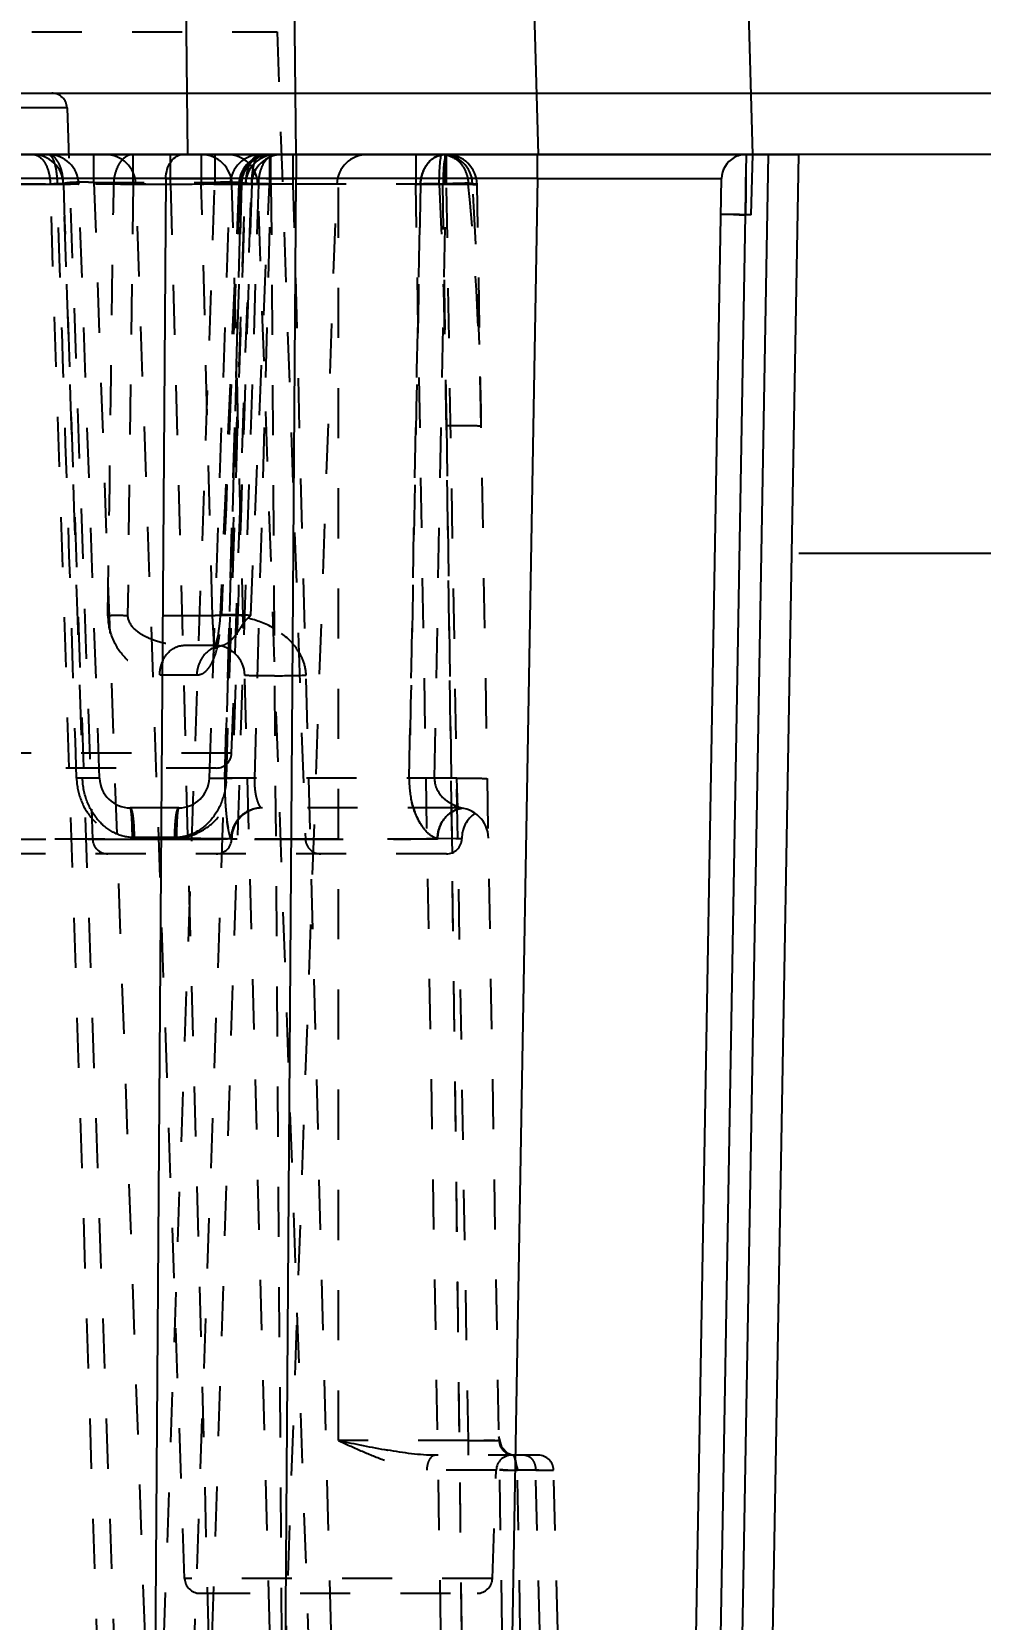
# Model space of a CAD drawing. Header units: millimetres. Extents: x -1265 to 1982, y -12197 to 1934.
# Drawn here: x 277.2 to 308.1, y -338.8 to -287.1 of the extents above; entities that cross this region are included whole.
import ezdxf

# ---------------------------------------------------------------- set-up
doc = ezdxf.new("R2010")
doc.units = ezdxf.units.MM
doc.header["$LTSCALE"] = 16.335
doc.header["$PDMODE"] = 3
doc.header["$PDSIZE"] = 0.3125
doc.linetypes.add('HIDDEN', pattern=[0.2, 0.1, -0.1])
doc.layers.get('0').update_dxf_attribs({"linetype": 'CONTINUOUS'})
doc.layers.get('Defpoints').update_dxf_attribs({"linetype": 'CONTINUOUS'})
doc.layers.add('DEFAULT_2', color=8, linetype='HIDDEN')
doc.styles.get("Standard").update_dxf_attribs({"font": 'txt', "width": 0.8})
doc.dimstyles.new('11', dxfattribs={"dimtxt": 8, "dimasz": 8, "dimexe": 0, "dimexo": 0, "dimgap": 0, "dimtad": 0, "dimdsep": 46, "dimtxsty": 'Standard', "dimcen": 0, "dimclrd": 4, "dimclre": 4, "dimclrt": 6, "dimazin": 0, "dimtp": 0.01, "dimtm": 0.01, "dimtfac": 1, "dimtofl": 0, "dimtmove": 0, "dimatfit": 3, "dimfxl": 0, "dimtolj": 1, "dimarcsym": 0})

# ---------------------------------------------------------------- blocks, each defined once
blk = doc.blocks.new('*D41')
at = {"color": 4, "lineweight": -2}
for p, q in [((302.177, -214.102), (323.129, -214.102)), ((323.129, -222.102), (323.129, -251.054)), ((323.129, -296.102), (323.129, -260.654)), ((302.177, -304.102), (323.129, -304.102))]:
    blk.add_line(p, q, dxfattribs=at)
at = {"color": 4}
for points in [[(321.796, -222.102), (324.462, -222.102), (323.129, -214.102)], [(321.796, -296.102), (324.462, -296.102), (323.129, -304.102)]]:
    blk.add_solid(points, dxfattribs=at)
at = {"layer": 'Defpoints', "color": 0}
for p in [(302.177, -214.102), (323.129, -214.102), (302.177, -304.102)]:
    blk.add_point(p, dxfattribs=at)
at = {"color": 6, "insert": (323.129, -255.854), "char_height": 8, "attachment_point": 5, "rotation": 90}
blk.add_mtext('\\A1;90', dxfattribs=at)
blk = doc.blocks.new('*D82')
at = {"color": 4, "lineweight": -2}
for p, q in [((302.177, -214.102), (252.55, -214.102)), ((252.55, -222.102), (252.55, -234.926)), ((252.55, -283.102), (252.55, -245.593)), ((347.649, -291.102), (252.55, -291.102))]:
    blk.add_line(p, q, dxfattribs=at)
at = {"color": 4}
for points in [[(251.216, -222.102), (253.883, -222.102), (252.55, -214.102)], [(251.216, -283.102), (253.883, -283.102), (252.55, -291.102)]]:
    blk.add_solid(points, dxfattribs=at)
at = {"layer": 'Defpoints', "color": 0}
for p in [(302.177, -214.102), (252.55, -291.102), (347.649, -291.102)]:
    blk.add_point(p, dxfattribs=at)
at = {"color": 6, "insert": (252.55, -240.259), "char_height": 8, "attachment_point": 5, "rotation": 90}
blk.add_mtext('\\A1;77', dxfattribs=at)
blk = doc.blocks.new('*D83')
at = {"color": 4, "lineweight": -2}
for p, q in [((185.186, -289.102), (324.733, -289.102)), ((324.733, -297.102), (324.733, -352.099)), ((324.733, -401.102), (324.733, -365.966)), ((185.186, -409.102), (324.733, -409.102))]:
    blk.add_line(p, q, dxfattribs=at)
at = {"color": 4}
for points in [[(323.4, -297.102), (326.067, -297.102), (324.733, -289.102)], [(323.4, -401.102), (326.067, -401.102), (324.733, -409.102)]]:
    blk.add_solid(points, dxfattribs=at)
at = {"layer": 'Defpoints', "color": 0}
for p in [(185.186, -289.102), (185.186, -409.102), (324.733, -409.102)]:
    blk.add_point(p, dxfattribs=at)
at = {"color": 6, "insert": (324.733, -359.033), "char_height": 8, "attachment_point": 5, "rotation": 90}
blk.add_mtext('\\A1;120', dxfattribs=at)

msp = doc.modelspace()

# ---------------------------------------------------------------- linework, layer by layer
at = {"color": 7, "linetype": 'Continuous'}
for p, q in [((282.263, -291.102), (282.209, -286.076)), ((285.798, -291.102), (285.743, -286.045)), ((293.548, -286.076), (293.68, -291.102)), ((300.677, -291.102), (300.546, -286.076)), ((-119.823, -291.102), (302.177, -291.102)), ((285.792, -291.102), (285.792, -291.888)), ((293.664, -291.888), (293.664, -291.102)), ((301.177, -291.102), (299.833, -368.137)), ((300.463, -291.102), (300.457, -291.676)), ((300.626, -293.067), (300.677, -291.102)), ((300.815, -369.12), (302.177, -291.102)), ((300.457, -291.676), (300.451, -292.313)), ((281.55, -291.888), (258.814, -291.888)), ((281.55, -291.888), (280.988, -369.611)), ((285.23, -369.611), (285.792, -291.888)), ((293.664, -291.888), (285.792, -291.888)), ((293.664, -291.888), (292.308, -369.611)), ((298.307, -369.611), (299.663, -291.888)), ((300.451, -292.313), (300.443, -293.067)), ((299.132, -368.137), (300.443, -293.067)), ((300.626, -293.067), (300.443, -293.067))]:
    msp.add_line(p, q, dxfattribs=at)
for centre, radius, start, end in [((300.463, -291.902), 0.8, 119.302, 179), ((283.671, -2054.153), 1762.266, 89.931041, 90.068959), ((299.725, -333.9), 40.839, 88.9933, 89.5411)]:
    msp.add_arc(centre, radius, start, end, dxfattribs=at)
for points, knots in [([(281.55, -291.888), (281.551, -291.787), (281.58, -291.59), (281.699, -291.332), (281.883, -291.15), (282.042, -291.102), (282.116, -291.102)], [0, 0, 0, 0, 0.287544, 0.554845, 0.790261, 1, 1, 1, 1]), ([(293.664, -291.888), (294.054, -291.887), (294.82, -291.886), (295.931, -291.884), (296.955, -291.883), (297.735, -291.882), (298.287, -291.882), (298.636, -291.883), (298.938, -291.883), (299.189, -291.884), (299.365, -291.884), (299.479, -291.885), (299.544, -291.885), (299.592, -291.887), (299.632, -291.885), (299.648, -291.89), (299.663, -291.886), (299.663, -291.888)], [0, 0, 0, 0, 0.195092, 0.3827, 0.555558, 0.707136, 0.773007, 0.831443, 0.881916, 0.923896, 0.956914, 0.969982, 0.980726, 0.989122, 0.995148, 0.998781, 1, 1, 1, 1]), ([(300.052, -293.062), (299.994, -293.062), (299.913, -293.061), (299.812, -293.062), (299.753, -293.062), (299.708, -293.063), (299.672, -293.063), (299.657, -293.067), (299.643, -293.065), (299.643, -293.067)], [0, 0, 0, 0, 0.42372, 0.596681, 0.73976, 0.852274, 0.93355, 0.982937, 1, 1, 1, 1])]:
    msp.add_open_spline(points, degree=3, knots=knots, dxfattribs=at)
at = {"layer": 'DEFAULT_2', "color": 8, "linetype": 'HIDDEN'}
for p, q in [((277.179, -287.102), (285.176, -287.102)), ((285.177, -287.102), (286.096, -313.42)), ((266.526, -289.102), (277.828, -289.102)), ((278.328, -289.585), (266.026, -289.585)), ((278.328, -289.585), (279.16, -313.42)), ((279.207, -292.015), (279.207, -291.102)), ((280.48, -292.067), (280.48, -291.102)), ((281.703, -292.085), (281.703, -291.102)), ((282.703, -291.102), (282.703, -292.067)), ((283.148, -291.102), (283.148, -292.015)), ((284.927, -291.102), (284.927, -292.076)), ((284.976, -292.085), (284.976, -291.102)), ((285.702, -292.076), (285.702, -291.102)), ((287.177, -333.02), (287.177, -291.102)), ((289.695, -291.102), (289.695, -292.085)), ((290.655, -292.067), (290.655, -291.102)), ((290.694, -292.067), (290.694, -291.102)), ((300.443, -293.067), (300.463, -291.102)), ((290.694, -292.067), (164.873, -292.067)), ((280.015, -343.737), (278.211, -292.067)), ((279.387, -311.437), (278.711, -292.067)), ((279.207, -292.015), (283.148, -292.015)), ((279.207, -292.015), (280.983, -342.876)), ((280.48, -292.067), (280.303, -306.137)), ((282.16, -337.52), (280.573, -292.067)), ((281.372, -342.876), (283.148, -292.015)), ((281.55, -291.888), (285.792, -291.888)), ((281.703, -292.085), (283.707, -368.607)), ((282.339, -343.737), (284.143, -292.067)), ((283.071, -306.137), (282.703, -292.067)), ((282.967, -311.437), (283.643, -292.067)), ((283.929, -292.059), (283.317, -306.11)), ((283.475, -311.437), (284.014, -292.067)), ((283.694, -310.62), (284.342, -292.067)), ((285.707, -368.61), (283.703, -292.076)), ((284.014, -292.067), (283.854, -297.837)), ((283.96, -292.067), (283.929, -292.059)), ((284.315, -306.128), (284.927, -292.076)), ((284.45, -311.437), (284.978, -292.067)), ((286.46, -346.82), (284.548, -292.067)), ((284.976, -292.085), (285.529, -368.607)), ((285.194, -347.22), (287.12, -292.067)), ((287.706, -368.61), (285.702, -292.076)), ((291.03, -368.607), (289.695, -292.085)), ((290.306, -311.437), (290.675, -292.067)), ((291.409, -333.02), (290.694, -292.067)), ((293.03, -368.607), (291.694, -292.085)), ((283.854, -297.837), (283.507, -310.289)), ((290.693, -299.952), (290.863, -312.415)), ((283.071, -306.137), (280.303, -306.137)), ((283.122, -307.102), (283.071, -306.137)), ((283.317, -306.11), (283.359, -306.12)), ((283.317, -306.11), (283.317, -306.11)), ((284.004, -306.508), (284.077, -306.396)), ((282.138, -307.102), (283.122, -307.102)), ((283.096, -307.248), (283.179, -307.178)), ((283.114, -307.216), (283.096, -307.248)), ((283.179, -307.178), (283.362, -307.11)), ((283.308, -307.115), (283.362, -307.11)), ((281.348, -308.067), (282.555, -308.067)), ((283.507, -310.289), (283.475, -311.437)), ((283.694, -310.62), (260.66, -310.62)), ((283.194, -311.102), (261.16, -311.102)), ((291.033, -311.437), (284.45, -311.437)), ((291.066, -312.402), (291.033, -311.437)), ((281.968, -312.402), (280.387, -312.402)), ((291.066, -312.402), (284.67, -312.402)), ((290.863, -312.415), (290.865, -312.587)), ((290.865, -312.587), (290.876, -313.407)), ((291.631, -312.577), (291.631, -312.577)), ((286.096, -313.42), (255.66, -313.402)), ((276.007, -313.42), (279.01, -313.42)), ((279.01, -313.42), (279.622, -313.42)), ((279.622, -313.42), (279.693, -313.42)), ((279.693, -313.42), (280.059, -313.42)), ((281.177, -313.402), (280.458, -313.411)), ((281.84, -313.367), (280.514, -313.367)), ((281.896, -313.411), (281.177, -313.402)), ((281.177, -313.42), (285.699, -313.42)), ((283.694, -313.402), (283.671, -313.411)), ((291.194, -313.402), (290.404, -313.411)), ((290.876, -313.407), (290.882, -313.9)), ((290.997, -313.402), (291.194, -313.402)), ((291.194, -313.402), (291.194, -313.402)), ((290.694, -313.902), (261.16, -313.902)), ((291.409, -333.02), (287.177, -333.02)), ((291.409, -333.502), (291.409, -333.02)), ((293.69, -333.502), (290.333, -333.502)), ((292.909, -333.502), (292.842, -333.498)), ((292.317, -333.985), (290.054, -333.985)), ((292.194, -337.52), (292.317, -333.985)), ((293.604, -333.989), (293.011, -333.989)), ((293.616, -368.61), (293.011, -333.989)), ((294.511, -368.61), (293.604, -333.989)), ((293.702, -333.989), (293.604, -333.989)), ((295.096, -368.61), (294.19, -333.989)), ((292.194, -337.52), (282.16, -337.52)), ((282.66, -338.002), (291.694, -338.002))]:
    msp.add_line(p, q, dxfattribs=at)
for points in [[(291.832, -299.969), (291.77, -297.292), (291.651, -294.026), (291.55, -292.045)], [(283.316, -306.11), (283.305, -306.3), (283.239, -306.802), (283.144, -307.147), (283.114, -307.216)], [(292.842, -333.498), (292.701, -333.448), (292.501, -333.234), (292.407, -332.894)]]:
    msp.add_lwpolyline(points, dxfattribs=at)
for centre, radius, start, end in [((277.828, -289.602), 0.5, 2, 90), ((277.211, -292.102), 1, 2, 90), ((277.711, -292.102), 1, 2, 90), ((279.574, -292.102), 1, 2, 90), ((282.703, -292.102), 1, 1.5, 90), ((283.549, -292.102), 1, 2, 90), ((284.643, -292.102), 1, 90, 178), ((284.927, -292.102), 1, 87.5502, 177.5071), ((285.143, -292.102), 1, 90, 178), ((285.341, -292.102), 1, 90, 178), ((284.983, -292.058), 0.955, 109.9687, 120.0187), ((288.119, -292.102), 1, 90, 178), ((290.551, -292.102), 1, 3.2865, 90.0037), ((290.694, -292.102), 1, 1, 90), ((300.463, -291.902), 0.8, 90, 119.302), ((285.01, -292.084), 0.993, 139.5771, 149.6746), ((284.174, -478.309), 186.241, 90.32523, 90.76019), ((284.28, -332.656), 40.591, 89.9882, 90.2291), ((284.293, -297.663), 5.605, 90.8411, 91.6882), ((283.994, -306.219), 14.167, 88.5823, 89.4151), ((284.258, -372.898), 80.832, 89.51824, 89.97856), ((283.775, -315.829), 23.78, 88.1489, 88.6284), ((283.465, -325.916), 33.871, 88.0361, 88.1754), ((284.279, -317.88), 25.822, 88.4485, 89.3996), ((283.51, -324.81), 32.765, 87.521, 88.0491), ((283.85, -432.93), 140.867, 89.24667, 89.5577), ((-15985.019, -526.727), 16277.293, 0.6368024, 0.8260273), ((291.144, -316.767), 24.703, 89.8836, 91.0428), ((283.176, -328.21), 22.11, 88.2572, 88.8015), ((282.938, -335.99), 29.893, 87.8407, 88.2554), ((282.649, -343.748), 37.656, 87.464, 87.8465), ((280.501, -301.963), 5.648, 311.1216, 312.4795), ((278.89, -303.193), 6.095, 326.0321, 327.0439), ((283.122, -308.102), 1, 1.5, 90), ((284.402, -244.339), 63.76, 270.61832, 271.54482), ((283.194, -310.602), 0.5, 270, 358), ((280.387, -311.402), 1, 182, 270), ((281.968, -311.402), 1, 270, 358), ((281.17, -311.362), 2.352, 355.5682, 358.1747), ((283.731, -336.345), 24.918, 88.9114, 89.3296), ((283.689, -338.808), 27.381, 88.4089, 88.9231), ((284.695, -313.402), 1, 90, 180), ((291.066, -313.402), 1, 1, 90), ((292.195, -313.402), 1, 124.3667, 180), ((279.66, -313.402), 0.5, 182, 270), ((283.194, -313.402), 0.5, 270, 360), ((282.923, -301.91), 11.512, 271.3984, 272.8196), ((286.596, -313.402), 0.5, 182, 270), ((290.694, -313.402), 0.5, 270, 360), ((-13166.491, -493.062), 13458.566, 0.6268512, 0.7627524), ((291.858, -283.503), 49.519, 269.4813, 270.0594), ((292.909, -333.002), 0.5, 181, 270), ((292.817, -334.002), 0.5, 90, 178), ((293.69, -334.002), 0.5, 1.5, 90), ((282.66, -337.502), 0.5, 182, 270), ((291.694, -337.502), 0.5, 270, 358)]:
    msp.add_arc(centre, radius, start, end, dxfattribs=at)
for points, knots in [([(277.211, -291.102), (277.287, -291.102), (277.456, -291.167), (277.632, -291.394), (277.75, -291.705), (277.776, -291.943), (277.782, -292.067)], [0, 0, 0, 0, 0.187347, 0.41408, 0.69152, 1, 1, 1, 1]), ([(277.711, -291.102), (277.756, -291.102), (277.824, -291.165), (277.877, -291.27), (277.94, -291.443), (277.989, -291.713), (278.004, -291.943), (278.006, -292.067)], [0, 0, 0, 0, 0.126242, 0.222182, 0.342963, 0.646549, 1, 1, 1, 1]), ([(277.956, -291.231), (277.923, -291.193), (277.852, -291.128), (277.756, -291.102), (277.711, -291.102)], [0, 0, 0, 0, 0.529412, 1, 1, 1, 1]), ([(278.138, -291.583), (278.128, -291.548), (278.084, -291.423), (278.019, -291.303), (277.956, -291.231)], [0, 0, 0, 0, 0.279485, 1, 1, 1, 1]), ([(280.48, -291.102), (280.398, -291.102), (280.22, -291.166), (280.016, -291.388), (279.886, -291.702), (279.844, -291.943), (279.852, -292.067)], [0, 0, 0, 0, 0.1948, 0.427641, 0.701405, 1, 1, 1, 1]), ([(283.959, -292.067), (283.968, -291.811), (284.188, -291.292), (284.722, -291.089), (284.97, -291.103)], [0, 0, 0, 0, 0.507412, 1, 1, 1, 1]), ([(284.978, -291.102), (284.736, -291.102), (284.228, -291.314), (284.021, -291.819), (284.014, -292.067)], [0, 0, 0, 0, 0.493896, 1, 1, 1, 1]), ([(284.398, -291.231), (284.379, -291.253), (284.299, -291.359), (284.246, -291.484), (284.216, -291.583)], [0, 0, 0, 0, 0.220016, 1, 1, 1, 1]), ([(284.348, -292.067), (284.351, -291.943), (284.365, -291.713), (284.414, -291.443), (284.478, -291.27), (284.53, -291.165), (284.599, -291.102), (284.643, -291.102)], [0, 0, 0, 0, 0.353451, 0.657037, 0.777818, 0.873758, 1, 1, 1, 1]), ([(284.643, -291.102), (284.598, -291.102), (284.503, -291.128), (284.431, -291.193), (284.398, -291.231)], [0, 0, 0, 0, 0.470598, 1, 1, 1, 1]), ([(284.572, -292.067), (284.578, -291.943), (284.604, -291.705), (284.722, -291.394), (284.898, -291.167), (285.067, -291.102), (285.143, -291.102)], [0, 0, 0, 0, 0.30848, 0.585919, 0.812652, 1, 1, 1, 1]), ([(290.655, -291.102), (290.552, -291.102), (290.336, -291.158), (290.071, -291.376), (289.898, -291.695), (289.85, -291.941), (289.849, -292.067)], [0, 0, 0, 0, 0.223941, 0.465354, 0.72614, 1, 1, 1, 1]), ([(289.849, -292.067), (289.85, -291.983), (289.891, -291.669), (290.068, -291.362), (290.259, -291.231)], [0, 0, 0, 0, 0.266074, 1, 1, 1, 1]), ([(290.259, -291.231), (290.289, -291.21), (290.41, -291.14), (290.552, -291.102), (290.655, -291.102)], [0, 0, 0, 0, 0.262178, 1, 1, 1, 1]), ([(290.462, -292.067), (290.462, -291.95), (290.466, -291.78), (290.475, -291.562), (290.487, -291.423), (290.492, -291.302), (290.517, -291.217), (290.504, -291.131), (290.553, -291.12), (290.568, -291.107)], [0, 0, 0, 0, 0.35517, 0.51655, 0.660139, 0.781247, 0.876306, 0.940906, 1, 1, 1, 1]), ([(290.551, -291.102), (290.771, -291.102), (291.128, -291.284), (291.353, -291.702), (291.405, -291.951), (291.408, -292.074)], [0, 0, 0, 0, 0.469559, 0.737655, 1, 1, 1, 1]), ([(290.677, -291.103), (290.675, -291.102), (290.667, -291.104), (290.669, -291.119), (290.667, -291.138), (290.659, -291.185), (290.635, -291.261), (290.614, -291.378), (290.602, -291.524), (290.593, -291.692), (290.585, -291.876), (290.583, -292.003), (290.583, -292.067)], [0, 0, 0, 0, 0.007182, 0.018409, 0.039161, 0.069882, 0.160871, 0.284575, 0.43573, 0.610104, 0.801176, 1, 1, 1, 1]), ([(278.21, -292.067), (278.209, -292.025), (278.199, -291.862), (278.173, -291.7), (278.138, -291.583)], [0, 0, 0, 0, 0.25781, 1, 1, 1, 1]), ([(284.216, -291.583), (284.205, -291.621), (284.166, -291.779), (284.149, -291.943), (284.144, -292.067)], [0, 0, 0, 0, 0.238951, 1, 1, 1, 1]), ([(284.976, -292.085), (284.196, -292.084), (281.368, -292.083), (278.54, -292.083), (276.492, -292.085)], [0, 0, 0, 0, 0.275893, 1, 1, 1, 1]), ([(278.211, -292.067), (278.211, -292.065), (278.195, -292.066), (278.179, -292.063), (278.139, -292.063), (278.091, -292.063), (278.027, -292.063), (277.923, -292.064), (277.84, -292.066), (277.782, -292.067)], [0, 0, 0, 0, 0.018011, 0.069608, 0.154372, 0.271566, 0.419656, 0.594024, 1, 1, 1, 1]), ([(278.711, -292.067), (278.711, -292.063), (278.685, -292.065), (278.656, -292.059), (278.59, -292.06), (278.509, -292.058), (278.404, -292.059), (278.235, -292.062), (278.099, -292.065), (278.005, -292.067)], [0, 0, 0, 0, 0.019123, 0.072663, 0.159771, 0.278515, 0.425932, 0.598793, 1, 1, 1, 1]), ([(278.21, -292.067), (278.279, -292.066), (278.377, -292.064), (278.499, -292.062), (278.572, -292.062), (278.628, -292.063), (278.673, -292.062), (278.694, -292.066), (278.711, -292.064), (278.711, -292.067)], [0, 0, 0, 0, 0.412752, 0.585199, 0.730331, 0.845987, 0.930183, 0.981681, 1, 1, 1, 1]), ([(279.207, -292.015), (279.079, -292.011), (278.844, -292.006), (278.566, -292.011), (278.389, -292.023), (278.295, -292.035), (278.244, -292.044), (278.211, -292.059), (278.211, -292.067)], [0, 0, 0, 0, 0.380785, 0.703118, 0.825673, 0.917087, 0.975089, 1, 1, 1, 1]), ([(280.48, -292.067), (280.423, -292.067), (280.213, -292.065), (280.003, -292.065), (279.849, -292.067)], [0, 0, 0, 0, 0.269156, 1, 1, 1, 1]), ([(282.703, -292.067), (282.83, -292.064), (283.015, -292.06), (283.251, -292.058), (283.4, -292.059), (283.524, -292.06), (283.613, -292.064), (283.671, -292.067), (283.694, -292.072), (283.703, -292.074), (283.703, -292.076)], [0, 0, 0, 0, 0.381413, 0.554552, 0.705782, 0.829907, 0.922077, 0.979181, 0.994055, 1, 1, 1, 1]), ([(283.117, -292.071), (283.185, -292.071), (283.373, -292.071), (283.56, -292.069), (283.679, -292.074)], [0, 0, 0, 0, 0.364199, 1, 1, 1, 1]), ([(284.143, -292.067), (284.144, -292.059), (284.11, -292.044), (284.059, -292.035), (283.965, -292.023), (283.788, -292.011), (283.51, -292.006), (283.275, -292.011), (283.148, -292.015)], [0, 0, 0, 0, 0.024911, 0.082913, 0.174327, 0.296882, 0.619212, 1, 1, 1, 1]), ([(284.35, -292.067), (284.255, -292.065), (284.12, -292.062), (283.95, -292.059), (283.846, -292.058), (283.764, -292.06), (283.699, -292.059), (283.669, -292.065), (283.643, -292.063), (283.643, -292.067)], [0, 0, 0, 0, 0.401113, 0.573878, 0.7213, 0.840102, 0.927252, 0.98085, 1, 1, 1, 1]), ([(283.643, -292.067), (283.643, -292.064), (283.661, -292.066), (283.681, -292.062), (283.726, -292.063), (283.782, -292.062), (283.855, -292.062), (283.977, -292.064), (284.075, -292.066), (284.144, -292.067)], [0, 0, 0, 0, 0.018306, 0.069778, 0.153954, 0.269585, 0.414715, 0.587206, 1, 1, 1, 1]), ([(283.679, -292.074), (283.685, -292.074), (283.69, -292.076), (283.703, -292.074), (283.703, -292.076)], [0, 0, 0, 0, 0.744295, 1, 1, 1, 1]), ([(285.702, -292.076), (285.572, -292.074), (285.317, -292.071), (284.947, -292.068), (284.605, -292.066), (284.307, -292.065), (284.09, -292.065), (283.946, -292.067), (283.862, -292.068), (283.798, -292.07), (283.746, -292.069), (283.724, -292.075), (283.703, -292.073), (283.703, -292.076)], [0, 0, 0, 0, 0.195005, 0.382567, 0.555632, 0.707143, 0.83072, 0.880844, 0.922693, 0.955893, 0.980074, 0.994873, 1, 1, 1, 1]), ([(283.703, -292.076), (283.703, -292.074), (283.717, -292.075), (283.733, -292.071), (283.769, -292.071), (283.815, -292.069), (283.874, -292.068), (283.976, -292.066), (284.058, -292.066), (284.117, -292.065)], [0, 0, 0, 0, 0.017427, 0.067339, 0.149096, 0.261709, 0.404148, 0.575373, 1, 1, 1, 1]), ([(283.929, -292.059), (283.929, -292.054), (283.961, -292.058), (283.975, -292.054), (283.99, -292.053)], [0, 0, 0, 0, 0.258643, 1, 1, 1, 1]), ([(283.99, -292.053), (284, -292.053), (284.049, -292.052), (284.099, -292.052), (284.138, -292.052)], [0, 0, 0, 0, 0.197892, 1, 1, 1, 1]), ([(284.978, -292.067), (284.776, -292.062), (284.499, -292.056), (284.178, -292.06), (284.059, -292.063), (284.014, -292.067)], [0, 0, 0, 0, 0.629593, 0.860148, 1, 1, 1, 1]), ([(284.014, -292.067), (284.021, -292.067), (284.059, -292.064), (284.097, -292.062), (284.128, -292.061)], [0, 0, 0, 0, 0.186561, 1, 1, 1, 1]), ([(284.572, -292.067), (284.514, -292.066), (284.431, -292.064), (284.327, -292.063), (284.264, -292.063), (284.215, -292.063), (284.176, -292.063), (284.159, -292.066), (284.144, -292.065), (284.143, -292.067)], [0, 0, 0, 0, 0.405976, 0.580344, 0.728434, 0.84563, 0.930395, 0.981991, 1, 1, 1, 1]), ([(284.211, -292.059), (284.235, -292.059), (284.348, -292.058), (284.461, -292.058), (284.55, -292.059)], [0, 0, 0, 0, 0.216874, 1, 1, 1, 1]), ([(291.408, -292.074), (291.301, -292.072), (290.73, -292.069), (290.159, -292.072), (289.695, -292.076)], [0, 0, 0, 0, 0.186031, 1, 1, 1, 1]), ([(289.695, -292.076), (290.069, -292.073), (290.688, -292.07), (291.308, -292.07), (291.553, -292.076)], [0, 0, 0, 0, 0.604351, 1, 1, 1, 1]), ([(289.695, -292.076), (289.825, -292.075), (290.08, -292.073), (290.45, -292.071), (290.791, -292.071), (291.09, -292.071), (291.308, -292.072), (291.452, -292.074), (291.536, -292.076), (291.601, -292.078), (291.652, -292.078), (291.674, -292.084), (291.694, -292.081), (291.694, -292.085)], [0, 0, 0, 0, 0.194626, 0.382559, 0.555455, 0.706874, 0.831123, 0.881606, 0.923609, 0.956651, 0.980497, 0.994979, 1, 1, 1, 1]), ([(291.694, -292.085), (291.694, -292.081), (291.674, -292.086), (291.652, -292.079), (291.601, -292.081), (291.537, -292.079), (291.452, -292.079), (291.308, -292.078), (291.09, -292.077), (290.791, -292.078), (290.45, -292.079), (290.079, -292.082), (289.824, -292.084), (289.695, -292.085)], [0, 0, 0, 0, 0.004928, 0.01938, 0.043212, 0.076248, 0.118251, 0.168738, 0.293005, 0.44445, 0.617377, 0.805342, 1, 1, 1, 1]), ([(290.655, -292.067), (290.577, -292.066), (290.309, -292.062), (290.04, -292.062), (289.849, -292.067)], [0, 0, 0, 0, 0.288045, 1, 1, 1, 1]), ([(289.849, -292.067), (289.902, -292.066), (290.171, -292.061), (290.439, -292.063), (290.655, -292.067)], [0, 0, 0, 0, 0.197764, 1, 1, 1, 1]), ([(290.462, -292.067), (290.541, -292.062), (290.853, -292.045), (291.164, -292.031), (291.397, -292.032)], [0, 0, 0, 0, 0.254657, 1, 1, 1, 1]), ([(291.694, -292.085), (291.694, -292.083), (291.685, -292.08), (291.67, -292.077), (291.642, -292.074), (291.583, -292.069), (291.481, -292.065), (291.331, -292.062), (291.154, -292.061), (290.901, -292.062), (290.709, -292.065), (290.583, -292.067)], [0, 0, 0, 0, 0.005705, 0.020329, 0.044878, 0.079932, 0.181627, 0.319133, 0.482932, 0.659429, 1, 1, 1, 1]), ([(290.694, -292.067), (290.822, -292.065), (291.007, -292.063), (291.243, -292.063), (291.392, -292.065), (291.516, -292.068), (291.605, -292.072), (291.663, -292.076), (291.685, -292.08), (291.694, -292.083), (291.694, -292.085)], [0, 0, 0, 0, 0.381387, 0.554523, 0.705756, 0.829888, 0.922065, 0.979177, 0.994054, 1, 1, 1, 1]), ([(291.397, -292.032), (291.419, -292.032), (291.456, -292.033), (291.506, -292.035), (291.531, -292.039), (291.548, -292.041), (291.549, -292.045)], [0, 0, 0, 0, 0.431249, 0.738907, 0.926272, 1, 1, 1, 1]), ([(291.549, -292.045), (291.55, -292.049), (291.529, -292.054), (291.507, -292.06), (291.46, -292.067), (291.427, -292.071), (291.408, -292.074)], [0, 0, 0, 0, 0.080905, 0.291174, 0.607131, 1, 1, 1, 1]), ([(291.553, -292.076), (291.573, -292.077), (291.607, -292.078), (291.655, -292.078), (291.676, -292.084), (291.694, -292.082), (291.694, -292.085)], [0, 0, 0, 0, 0.432578, 0.744666, 0.934163, 1, 1, 1, 1]), ([(300.052, -293.062), (300.084, -293.063), (300.214, -293.064), (300.344, -293.066), (300.443, -293.067)], [0, 0, 0, 0, 0.241431, 1, 1, 1, 1]), ([(291.832, -299.969), (291.832, -299.967), (291.821, -299.964), (291.805, -299.961), (291.773, -299.958), (291.708, -299.953), (291.598, -299.949), (291.44, -299.946), (291.257, -299.945), (291.005, -299.946), (290.816, -299.949), (290.693, -299.952)], [0, 0, 0, 0, 0.006269, 0.022398, 0.049222, 0.087145, 0.195323, 0.337945, 0.503065, 0.676501, 1, 1, 1, 1]), ([(279.663, -306.137), (279.659, -306.415), (279.781, -306.95), (280.226, -307.563), (280.759, -307.955), (281.161, -308.067), (281.348, -308.067)], [0, 0, 0, 0, 0.298878, 0.566779, 0.799476, 1, 1, 1, 1]), ([(280.303, -306.137), (280.249, -306.136), (280.035, -306.134), (279.822, -306.134), (279.662, -306.137)], [0, 0, 0, 0, 0.253806, 1, 1, 1, 1]), ([(280.303, -306.137), (280.299, -306.297), (280.461, -306.54), (280.744, -306.74), (281.093, -306.913), (281.558, -307.059), (281.947, -307.102), (282.138, -307.102)], [0, 0, 0, 0, 0.217147, 0.342764, 0.474668, 0.741149, 1, 1, 1, 1]), ([(282.555, -308.067), (282.612, -308.067), (282.733, -308.041), (282.892, -307.923), (283.025, -307.737), (283.182, -307.388), (283.303, -306.839), (283.347, -306.371), (283.358, -306.12)], [0, 0, 0, 0, 0.075838, 0.158911, 0.257767, 0.375949, 0.665806, 1, 1, 1, 1]), ([(284.071, -306.146), (284.071, -306.144), (284.062, -306.142), (284.05, -306.139), (284.025, -306.137), (283.977, -306.133), (283.893, -306.13), (283.768, -306.128), (283.613, -306.128), (283.378, -306.13), (283.195, -306.134), (283.071, -306.137)], [0, 0, 0, 0, 0.005684, 0.020162, 0.043732, 0.076319, 0.168044, 0.294248, 0.451904, 0.630414, 1, 1, 1, 1]), ([(283.638, -306.105), (283.592, -306.104), (283.512, -306.103), (283.419, -306.103), (283.366, -306.104), (283.339, -306.105), (283.326, -306.107), (283.317, -306.108), (283.316, -306.11)], [0, 0, 0, 0, 0.429611, 0.744585, 0.855859, 0.935422, 0.982775, 1, 1, 1, 1]), ([(286.121, -308.076), (286.117, -307.914), (286.047, -307.59), (285.721, -307.026), (285.336, -306.703), (285.057, -306.541)], [0, 0, 0, 0, 0.250117, 0.500683, 1, 1, 1, 1]), ([(281.348, -308.067), (281.351, -307.945), (281.4, -307.701), (281.599, -307.293), (281.932, -307.102), (282.138, -307.102)], [0, 0, 0, 0, 0.271157, 0.543641, 1, 1, 1, 1]), ([(283.308, -307.115), (283.107, -307.15), (282.807, -307.34), (282.605, -307.726), (282.559, -307.954), (282.555, -308.067)], [0, 0, 0, 0, 0.472067, 0.737626, 1, 1, 1, 1]), ([(283.271, -307.113), (283.273, -307.114), (283.286, -307.115), (283.298, -307.115), (283.308, -307.115)], [0, 0, 0, 0, 0.184468, 1, 1, 1, 1]), ([(283.362, -307.11), (283.384, -307.106), (283.479, -307.081), (283.564, -307.026), (283.623, -306.977)], [0, 0, 0, 0, 0.222862, 1, 1, 1, 1]), ([(285.09, -308.095), (284.95, -308.097), (284.753, -308.098), (284.51, -308.097), (284.37, -308.095), (284.265, -308.091), (284.185, -308.089), (284.15, -308.082), (284.122, -308.081), (284.122, -308.076)], [0, 0, 0, 0, 0.432403, 0.60851, 0.753209, 0.864332, 0.940756, 0.98479, 1, 1, 1, 1]), ([(279.387, -311.437), (279.387, -311.433), (279.362, -311.435), (279.332, -311.428), (279.264, -311.429), (279.178, -311.427), (279.065, -311.428), (278.883, -311.431), (278.738, -311.434), (278.638, -311.437)], [0, 0, 0, 0, 0.017318, 0.067389, 0.15132, 0.269847, 0.422034, 0.600467, 1, 1, 1, 1]), ([(278.639, -311.437), (278.647, -311.681), (278.745, -312.169), (279.131, -312.805), (279.726, -313.256), (280.216, -313.367), (280.458, -313.367)], [0, 0, 0, 0, 0.251083, 0.501297, 0.750489, 1, 1, 1, 1]), ([(279.387, -311.437), (279.387, -311.434), (279.37, -311.436), (279.349, -311.431), (279.302, -311.432), (279.24, -311.431), (279.159, -311.431), (279.021, -311.433), (278.91, -311.435), (278.833, -311.437)], [0, 0, 0, 0, 0.015885, 0.062456, 0.141617, 0.254933, 0.402681, 0.580112, 1, 1, 1, 1]), ([(281.842, -313.399), (282.089, -313.399), (282.584, -313.267), (283.206, -312.833), (283.605, -312.183), (283.707, -311.686), (283.715, -311.437)], [0, 0, 0, 0, 0.249887, 0.498837, 0.74895, 1, 1, 1, 1]), ([(282.967, -311.437), (282.967, -311.433), (282.993, -311.435), (283.022, -311.428), (283.09, -311.429), (283.176, -311.427), (283.289, -311.428), (283.471, -311.431), (283.615, -311.434), (283.715, -311.437)], [0, 0, 0, 0, 0.017314, 0.067367, 0.151266, 0.269748, 0.421895, 0.600324, 1, 1, 1, 1]), ([(282.967, -311.437), (282.967, -311.434), (282.985, -311.436), (283.005, -311.431), (283.053, -311.432), (283.114, -311.431), (283.196, -311.431), (283.333, -311.433), (283.444, -311.435), (283.522, -311.437)], [0, 0, 0, 0, 0.015885, 0.062456, 0.141617, 0.254933, 0.402681, 0.580112, 1, 1, 1, 1]), ([(283.475, -311.437), (283.468, -311.677), (283.471, -312.027), (283.502, -312.475), (283.532, -312.764), (283.568, -313.006), (283.604, -313.188), (283.634, -313.302), (283.655, -313.352), (283.667, -313.367), (283.673, -313.367)], [0, 0, 0, 0, 0.368369, 0.537305, 0.68807, 0.814996, 0.912295, 0.974543, 0.991656, 1, 1, 1, 1]), ([(284.45, -311.437), (284.245, -311.431), (283.963, -311.425), (283.638, -311.429), (283.518, -311.432), (283.475, -311.437)], [0, 0, 0, 0, 0.630345, 0.866591, 1, 1, 1, 1]), ([(284.022, -311.429), (283.904, -311.427), (283.722, -311.428), (283.539, -311.429), (283.475, -311.437)], [0, 0, 0, 0, 0.645214, 1, 1, 1, 1]), ([(284.67, -312.402), (284.658, -312.402), (284.63, -312.374), (284.597, -312.319), (284.557, -312.228), (284.501, -312.056), (284.452, -311.789), (284.443, -311.559), (284.45, -311.437)], [0, 0, 0, 0, 0.035275, 0.102058, 0.199329, 0.323825, 0.637286, 1, 1, 1, 1]), ([(289.483, -311.437), (289.478, -311.688), (289.525, -312.162), (289.712, -312.7), (289.918, -313.036), (290.103, -313.252), (290.289, -313.367), (290.405, -313.367)], [0, 0, 0, 0, 0.330887, 0.620729, 0.742676, 0.846612, 1, 1, 1, 1]), ([(290.425, -313.399), (290.306, -313.399), (290.044, -313.209), (289.749, -312.798), (289.526, -312.173), (289.478, -311.693), (289.483, -311.437)], [0, 0, 0, 0, 0.154524, 0.377519, 0.667339, 1, 1, 1, 1]), ([(290.306, -311.437), (290.231, -311.436), (289.957, -311.432), (289.682, -311.431), (289.482, -311.437)], [0, 0, 0, 0, 0.272298, 1, 1, 1, 1]), ([(290.306, -311.437), (290.231, -311.436), (289.957, -311.432), (289.682, -311.431), (289.483, -311.437)], [0, 0, 0, 0, 0.272193, 1, 1, 1, 1]), ([(290.306, -311.437), (290.298, -311.649), (290.496, -312.072), (290.868, -312.298), (291.065, -312.36)], [0, 0, 0, 0, 0.507505, 1, 1, 1, 1]), ([(291.033, -311.437), (291.156, -311.435), (291.339, -311.433), (291.574, -311.433), (291.729, -311.434), (291.854, -311.437), (291.938, -311.441), (291.987, -311.445), (292.011, -311.448), (292.023, -311.45), (292.032, -311.453), (292.032, -311.455)], [0, 0, 0, 0, 0.36956, 0.548072, 0.705733, 0.831944, 0.923674, 0.956264, 0.979836, 0.994316, 1, 1, 1, 1]), ([(280.458, -313.402), (280.458, -313.28), (280.456, -313.097), (280.447, -312.862), (280.439, -312.707), (280.428, -312.582), (280.416, -312.486), (280.405, -312.437), (280.394, -312.402), (280.387, -312.402)], [0, 0, 0, 0, 0.365082, 0.542655, 0.70035, 0.827183, 0.91968, 0.977045, 1, 1, 1, 1]), ([(280.387, -312.402), (280.396, -312.402), (280.418, -312.429), (280.437, -312.483), (280.459, -312.572), (280.486, -312.749), (280.507, -313.019), (280.514, -313.247), (280.514, -313.367)], [0, 0, 0, 0, 0.029547, 0.0887, 0.180592, 0.30508, 0.634841, 1, 1, 1, 1]), ([(281.84, -313.367), (281.841, -313.247), (281.848, -313.019), (281.868, -312.749), (281.895, -312.572), (281.918, -312.483), (281.936, -312.429), (281.958, -312.402), (281.968, -312.402)], [0, 0, 0, 0, 0.365159, 0.69492, 0.819408, 0.9113, 0.970453, 1, 1, 1, 1]), ([(281.968, -312.402), (281.96, -312.402), (281.95, -312.437), (281.938, -312.486), (281.926, -312.582), (281.915, -312.707), (281.907, -312.862), (281.899, -313.097), (281.896, -313.28), (281.896, -313.402)], [0, 0, 0, 0, 0.022955, 0.08032, 0.172817, 0.29965, 0.457345, 0.634918, 1, 1, 1, 1]), ([(284.67, -312.402), (284.63, -312.402), (284.46, -312.415), (284.294, -312.471), (284.181, -312.533)], [0, 0, 0, 0, 0.237467, 1, 1, 1, 1]), ([(290.405, -313.402), (290.404, -313.29), (290.445, -313.057), (290.651, -312.646), (290.98, -312.444), (291.201, -312.411)], [0, 0, 0, 0, 0.247495, 0.508672, 1, 1, 1, 1]), ([(291.201, -312.411), (290.98, -312.444), (290.651, -312.646), (290.445, -313.057), (290.404, -313.29), (290.405, -313.402)], [0, 0, 0, 0, 0.491328, 0.752505, 1, 1, 1, 1]), ([(291.065, -312.36), (291.028, -312.348), (290.879, -312.293), (290.74, -312.207), (290.648, -312.129)], [0, 0, 0, 0, 0.239667, 1, 1, 1, 1]), ([(291.205, -312.411), (291.182, -312.408), (291.131, -312.401), (291.087, -312.375), (291.065, -312.36)], [0, 0, 0, 0, 0.465769, 1, 1, 1, 1]), ([(291.065, -312.36), (291.087, -312.375), (291.131, -312.401), (291.182, -312.408), (291.205, -312.411)], [0, 0, 0, 0, 0.534234, 1, 1, 1, 1]), ([(280.514, -313.367), (280.302, -313.367), (279.875, -313.267), (279.53, -313.004), (279.387, -312.849)], [0, 0, 0, 0, 0.50175, 1, 1, 1, 1]), ([(282.981, -312.834), (282.838, -312.993), (282.49, -313.264), (282.056, -313.367), (281.84, -313.367)], [0, 0, 0, 0, 0.497952, 1, 1, 1, 1]), ([(283.675, -313.399), (283.67, -313.399), (283.658, -313.381), (283.647, -313.351), (283.632, -313.299), (283.608, -313.201), (283.575, -313.042), (283.553, -312.905), (283.543, -312.828)], [0, 0, 0, 0, 0.027826, 0.087513, 0.178158, 0.296249, 0.603092, 1, 1, 1, 1]), ([(283.821, -312.882), (283.796, -312.923), (283.714, -313.085), (283.671, -313.268), (283.672, -313.402)], [0, 0, 0, 0, 0.262721, 1, 1, 1, 1]), ([(280.059, -313.42), (280.23, -313.42), (280.843, -313.419), (281.457, -313.418), (281.9, -313.42)], [0, 0, 0, 0, 0.277964, 1, 1, 1, 1]), ([(290.403, -313.42), (289.264, -313.42), (287.732, -313.418), (285.778, -313.42), (284.063, -313.428), (282.742, -313.399), (281.842, -313.399)], [0, 0, 0, 0, 0.399163, 0.536771, 0.68467, 1, 1, 1, 1]), ([(281.9, -313.42), (282.032, -313.42), (282.467, -313.421), (282.902, -313.425), (283.204, -313.418)], [0, 0, 0, 0, 0.30546, 1, 1, 1, 1]), ([(283.489, -313.408), (283.511, -313.406), (283.573, -313.404), (283.635, -313.399), (283.675, -313.399)], [0, 0, 0, 0, 0.345699, 1, 1, 1, 1]), ([(285.699, -313.42), (286.349, -313.419), (287.531, -313.416), (288.714, -313.426), (289.247, -313.42)], [0, 0, 0, 0, 0.549785, 1, 1, 1, 1]), ([(289.247, -313.42), (289.36, -313.418), (289.753, -313.412), (290.146, -313.399), (290.425, -313.399)], [0, 0, 0, 0, 0.288994, 1, 1, 1, 1]), ([(287.177, -333.02), (287.71, -333.131), (288.751, -333.346), (289.812, -333.502), (290.333, -333.502)], [0, 0, 0, 0, 0.511051, 1, 1, 1, 1]), ([(287.177, -333.02), (287.418, -333.136), (287.904, -333.355), (288.837, -333.743), (289.57, -333.973), (290.054, -333.985)], [0, 0, 0, 0, 0.263989, 0.523202, 1, 1, 1, 1]), ([(290.333, -333.502), (289.812, -333.502), (288.751, -333.346), (287.71, -333.131), (287.177, -333.02)], [0, 0, 0, 0, 0.488949, 1, 1, 1, 1]), ([(291.409, -333.02), (291.537, -333.021), (291.722, -333.022), (291.958, -333.022), (292.107, -333.021), (292.229, -333.019), (292.313, -333.018), (292.361, -333.016), (292.387, -333.015), (292.398, -333.012), (292.409, -333.013), (292.409, -333.011)], [0, 0, 0, 0, 0.382541, 0.555575, 0.707046, 0.830583, 0.922527, 0.955724, 0.979916, 0.994749, 1, 1, 1, 1]), ([(292.274, -333.018), (292.25, -333.019), (292.128, -333.021), (292.007, -333.022), (291.909, -333.022)], [0, 0, 0, 0, 0.197661, 1, 1, 1, 1]), ([(290.333, -333.502), (290.253, -333.502), (290.131, -333.62), (290.072, -333.805), (290.055, -333.924), (290.054, -333.985)], [0, 0, 0, 0, 0.403015, 0.694631, 1, 1, 1, 1]), ([(292.909, -333.502), (292.902, -333.502), (292.883, -333.503), (292.898, -333.525), (292.906, -333.543), (292.918, -333.571), (292.927, -333.602), (292.939, -333.648), (292.955, -333.73), (292.974, -333.849), (293.011, -333.941), (293.011, -333.989)], [0, 0, 0, 0, 0.038702, 0.067046, 0.114509, 0.172607, 0.236109, 0.303111, 0.442554, 0.721541, 1, 1, 1, 1]), ([(293.011, -333.989), (293.011, -333.944), (292.977, -333.858), (292.958, -333.747), (292.941, -333.659), (292.927, -333.597), (292.909, -333.551), (292.897, -333.523), (292.888, -333.512), (292.889, -333.507)], [0, 0, 0, 0, 0.270629, 0.541809, 0.67808, 0.809325, 0.926022, 0.971679, 1, 1, 1, 1]), ([(292.889, -333.507), (292.889, -333.506), (292.894, -333.5), (292.902, -333.502), (292.909, -333.502)], [0, 0, 0, 0, 0.124562, 1, 1, 1, 1]), ([(293.251, -333.502), (293.297, -333.502), (293.395, -333.532), (293.51, -333.644), (293.584, -333.804), (293.603, -333.926), (293.604, -333.989)], [0, 0, 0, 0, 0.20966, 0.444695, 0.712081, 1, 1, 1, 1]), ([(293.429, -333.571), (293.416, -333.56), (293.364, -333.523), (293.298, -333.502), (293.251, -333.502)], [0, 0, 0, 0, 0.265396, 1, 1, 1, 1]), ([(292.425, -333.972), (292.426, -333.976), (292.447, -333.975), (292.472, -333.981), (292.527, -333.982), (292.595, -333.985), (292.681, -333.986), (292.822, -333.988), (292.933, -333.989), (293.011, -333.989)], [0, 0, 0, 0, 0.019853, 0.074624, 0.162655, 0.281749, 0.429281, 0.601152, 1, 1, 1, 1]), ([(292.495, -333.981), (292.478, -333.98), (292.454, -333.979), (292.434, -333.975), (292.425, -333.973), (292.425, -333.972)], [0, 0, 0, 0, 0.734276, 0.926296, 1, 1, 1, 1]), ([(292.694, -333.987), (292.674, -333.986), (292.608, -333.985), (292.541, -333.983), (292.495, -333.981)], [0, 0, 0, 0, 0.303187, 1, 1, 1, 1]), ([(293.604, -333.989), (293.687, -333.989), (293.804, -333.988), (293.948, -333.988), (294.032, -333.988), (294.096, -333.989), (294.148, -333.986), (294.169, -333.993), (294.19, -333.986), (294.19, -333.989)], [0, 0, 0, 0, 0.424394, 0.596842, 0.740086, 0.852937, 0.934303, 0.983474, 1, 1, 1, 1])]:
    msp.add_open_spline(points, degree=3, knots=knots, dxfattribs=at)
for points in [[(284.255, -291.44), (284.325, -291.357), (284.411, -291.285), (284.505, -291.23)], [(284.657, -291.16), (284.759, -291.123), (284.869, -291.102), (284.978, -291.102)], [(284.014, -292.067), (284.019, -291.899), (284.069, -291.728), (284.154, -291.582)], [(279.436, -343.737), (278.902, -326.513), (278.347, -309.29), (277.782, -292.067)], [(278.638, -311.437), (278.429, -304.98), (278.218, -298.524), (278.005, -292.067)], [(278.21, -292.067), (278.418, -298.524), (278.625, -304.98), (278.833, -311.437)], [(279.662, -306.137), (279.725, -301.447), (279.787, -296.757), (279.849, -292.067)], [(284.572, -292.067), (284.008, -309.29), (283.452, -326.513), (282.918, -343.737)], [(283.96, -292.067), (283.761, -296.751), (283.56, -301.436), (283.359, -306.12)], [(283.522, -311.437), (283.729, -304.98), (283.936, -298.524), (284.144, -292.067)], [(284.35, -292.067), (284.137, -298.524), (283.926, -304.98), (283.715, -311.437)], [(289.482, -311.437), (289.605, -304.981), (289.728, -298.524), (289.849, -292.067)], [(289.849, -292.067), (289.728, -298.524), (289.605, -304.98), (289.483, -311.437)], [(290.462, -292.067), (290.588, -294.694), (290.657, -297.323), (290.693, -299.952)], [(291.832, -299.969), (291.786, -297.334), (291.663, -294.697), (291.408, -292.074)], [(284.077, -306.396), (284.119, -306.333), (284.159, -306.267), (284.216, -306.218)], [(285.057, -306.541), (284.797, -306.391), (284.509, -306.283), (284.216, -306.218)], [(283.727, -306.879), (283.763, -306.841), (283.797, -306.801), (283.829, -306.759)], [(283.829, -306.759), (283.87, -306.707), (283.908, -306.653), (283.945, -306.598)], [(283.623, -306.977), (283.66, -306.947), (283.694, -306.914), (283.727, -306.879)], [(278.989, -312.207), (278.894, -311.963), (278.841, -311.699), (278.833, -311.437)], [(283.516, -311.544), (283.499, -311.763), (283.451, -311.982), (283.373, -312.188)], [(279.387, -312.849), (279.215, -312.664), (279.08, -312.441), (278.989, -312.207)], [(283.373, -312.188), (283.283, -312.423), (283.151, -312.648), (282.981, -312.834)], [(284.181, -312.533), (284.107, -312.574), (284.038, -312.624), (283.977, -312.683)], [(283.977, -312.683), (283.916, -312.741), (283.864, -312.809), (283.821, -312.882)]]:
    msp.add_open_spline(points, degree=3, dxfattribs=at)

# ---------------------------------------------------------------- dimensions: what is measured, and where the dimension line sits
for base, p1, p2, picture, middle in [((252.55, -291.102), (302.177, -214.102), (347.649, -291.102), '*D82', (252.55, -240.259)), ((323.129, -214.102), (302.177, -304.102), (302.177, -214.102), '*D41', (323.129, -255.854)), ((324.733, -409.102), (185.186, -289.102), (185.186, -409.102), '*D83', (324.733, -359.033))]:
    dim = msp.add_linear_dim(base=base, p1=p1, p2=p2, angle=90, dimstyle='11')
    dim.commit()
    dim.dimension.update_dxf_attribs({"geometry": picture, "text_midpoint": middle, "dimtype": 160})

doc.saveas('drawing.dxf')
